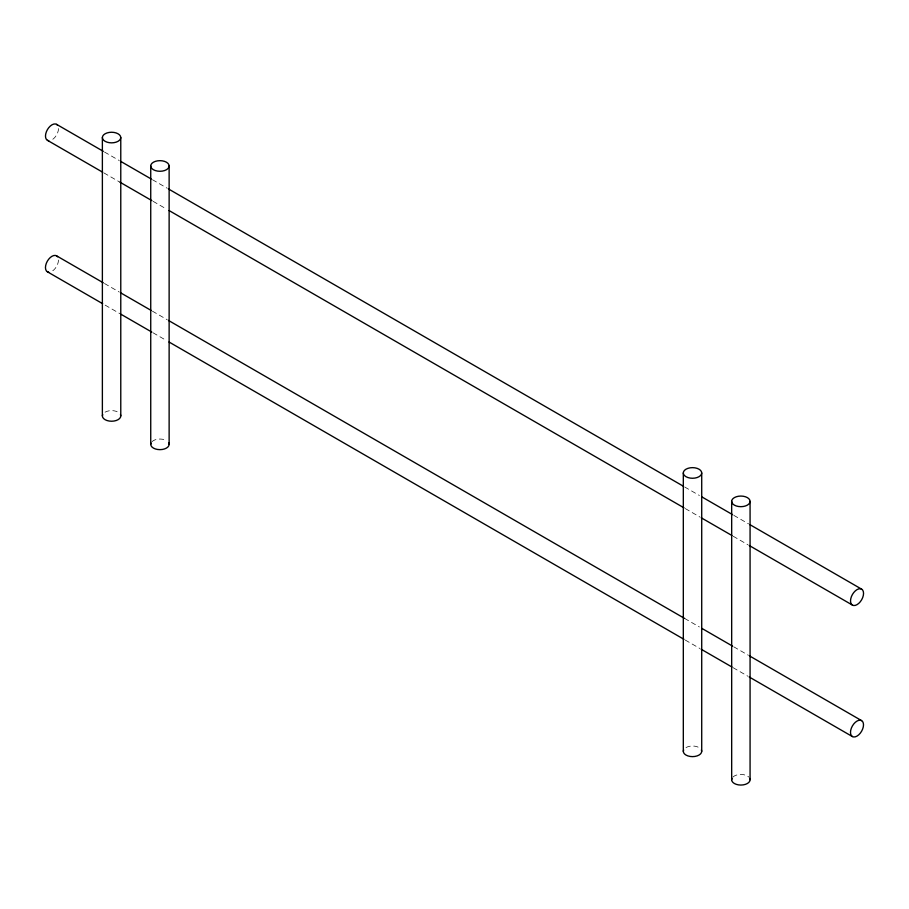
<?xml version="1.0" encoding="UTF-8"?>
<svg xmlns="http://www.w3.org/2000/svg" width="909" height="909" viewBox="0 0 909 909"><rect width="100%" height="100%" fill="white"/><g stroke="black" fill="none" stroke-linecap="round" stroke-linejoin="round"><path stroke-width="0.68" stroke-dasharray="4.54 3.41" d="M104.524 152.042L119.272 160.552M152.462 179.709L167.211 188.231M684.659 486.974L699.407 495.485M733.824 515.358L748.573 523.868M103.933 172.937L119.908 182.164M153.098 201.321L166.608 209.127M685.284 508.586L700.032 517.096M733.222 536.253L747.971 544.775M104.49 283.506L119.238 292.016M152.428 311.173L167.176 319.695M684.625 618.438L699.373 626.949M733.779 646.822L748.527 655.344M105.126 305.117L119.874 313.628M153.053 332.785L166.574 340.591M685.25 640.05L699.998 648.56M733.188 667.729L747.937 676.239M151.962 441.683A9.204 5.306 0 0 1 166.438 440.581M105.069 412.163A9.204 5.306 0 0 1 119.545 413.254M58.46 260.042A9.204 5.306 -60 0 1 51.961 271.314M58.494 128.578A9.204 5.306 -60 0 1 51.995 139.838M732.904 777.081A9.204 5.306 0 0 1 748.846 777.081M686.011 747.562A9.204 5.306 0 0 1 699.021 747.562"/><path stroke-width="1.36" d="M56.597 124.363L103.296 151.326M120.499 161.257L151.235 179.005M168.438 188.936L683.432 486.258M701.862 496.905L732.586 514.642M749.8 524.584L861.641 589.157A9.204 5.306 -60 0 1 858.732 603.406A9.204 5.306 -60 0 1 850.756 598.804A9.204 5.306 -60 0 1 861.641 589.157M47.393 140.293L102.706 172.233M119.908 182.164L151.86 200.616M169.074 210.547L684.057 507.87M701.271 517.812L731.995 535.549M749.198 545.48L852.449 605.087M56.551 255.827L103.262 282.79M120.465 292.732L151.201 310.469M168.404 320.4L684.625 618.438M701.828 628.369L732.552 646.117M749.766 656.048L861.607 720.621A9.204 5.306 -60 0 1 858.687 734.87A9.204 5.306 -60 0 1 850.722 730.268A9.204 5.306 -60 0 1 861.607 720.621M47.359 271.768L102.66 303.697M121.102 314.344L151.826 332.08M169.04 342.011L684.023 639.345M701.225 649.276L731.961 667.013M749.164 676.955L852.403 736.563M750.073 501.37A9.204 5.306 0 0 1 736.279 505.972A9.204 5.306 0 0 1 736.279 496.768A9.204 5.306 0 0 1 750.073 501.37L750.073 779.74M731.677 501.37L731.677 779.74M701.714 472.953A9.204 5.306 0 0 1 687.92 477.555A9.204 5.306 0 0 1 687.92 468.351A9.204 5.306 0 0 1 701.714 472.953L701.714 751.323M683.318 472.953L683.318 751.323M169.131 165.972A9.204 5.306 0 0 1 155.337 170.574A9.204 5.306 0 0 1 155.337 161.37A9.204 5.306 0 0 1 169.131 165.972L169.131 444.342M150.735 165.972L150.735 444.342M120.772 137.543A9.204 5.306 0 0 1 106.978 142.145A9.204 5.306 0 0 1 106.978 132.953A9.204 5.306 0 0 1 120.772 137.543L120.772 415.913M102.376 137.543L102.376 415.913M168.824 442.967A9.204 5.306 0 0 1 159.939 449.648A9.204 5.306 0 0 1 151.053 442.967M120.465 414.538A9.204 5.306 0 0 1 111.58 421.231A9.204 5.306 0 0 1 102.694 414.538M48.7 272.177A9.204 5.306 -60 0 1 47.359 261.144A9.204 5.306 -60 0 1 57.585 256.793M48.734 140.713A9.204 5.306 -60 0 1 47.393 129.669A9.204 5.306 -60 0 1 57.631 125.317M749.755 778.365A9.204 5.306 0 0 1 740.869 785.058A9.204 5.306 0 0 1 731.984 778.365M701.396 749.948A9.204 5.306 0 0 1 692.51 756.629A9.204 5.306 0 0 1 683.625 749.948"/></g></svg>
